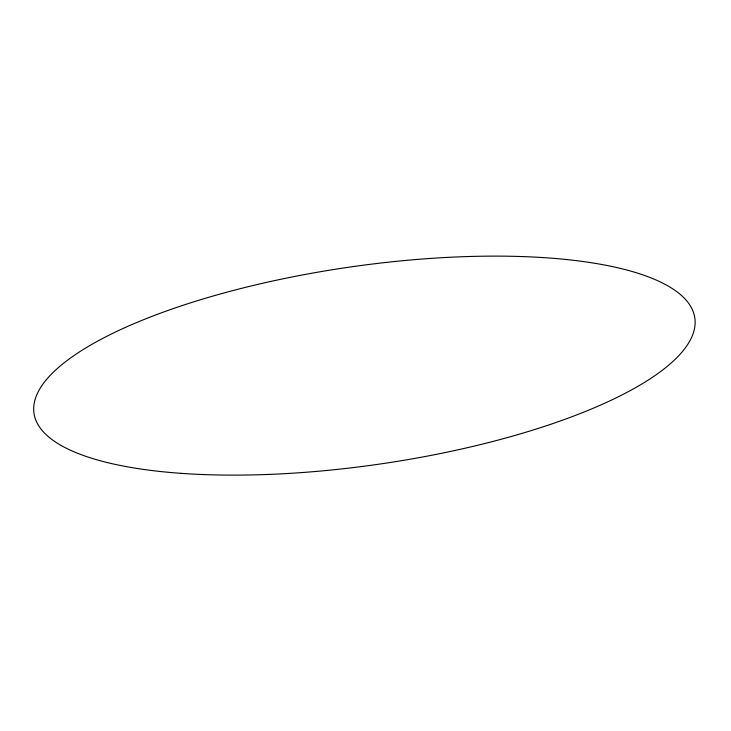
<?xml version="1.0" encoding="UTF-8"?>
<svg xmlns="http://www.w3.org/2000/svg" width="731" height="731" viewBox="0 0 731 731"><rect width="100%" height="100%" fill="white"/><g stroke="black" fill="none" stroke-linecap="round" stroke-linejoin="round"><path stroke-width="1.1" d="M180.904 473.332A333.857 99.635 -8.2 0 0 694.45 328.859A333.857 99.635 -8.2 0 0 217.82 294.675A333.857 99.635 -8.2 0 0 180.904 473.332"/></g></svg>
